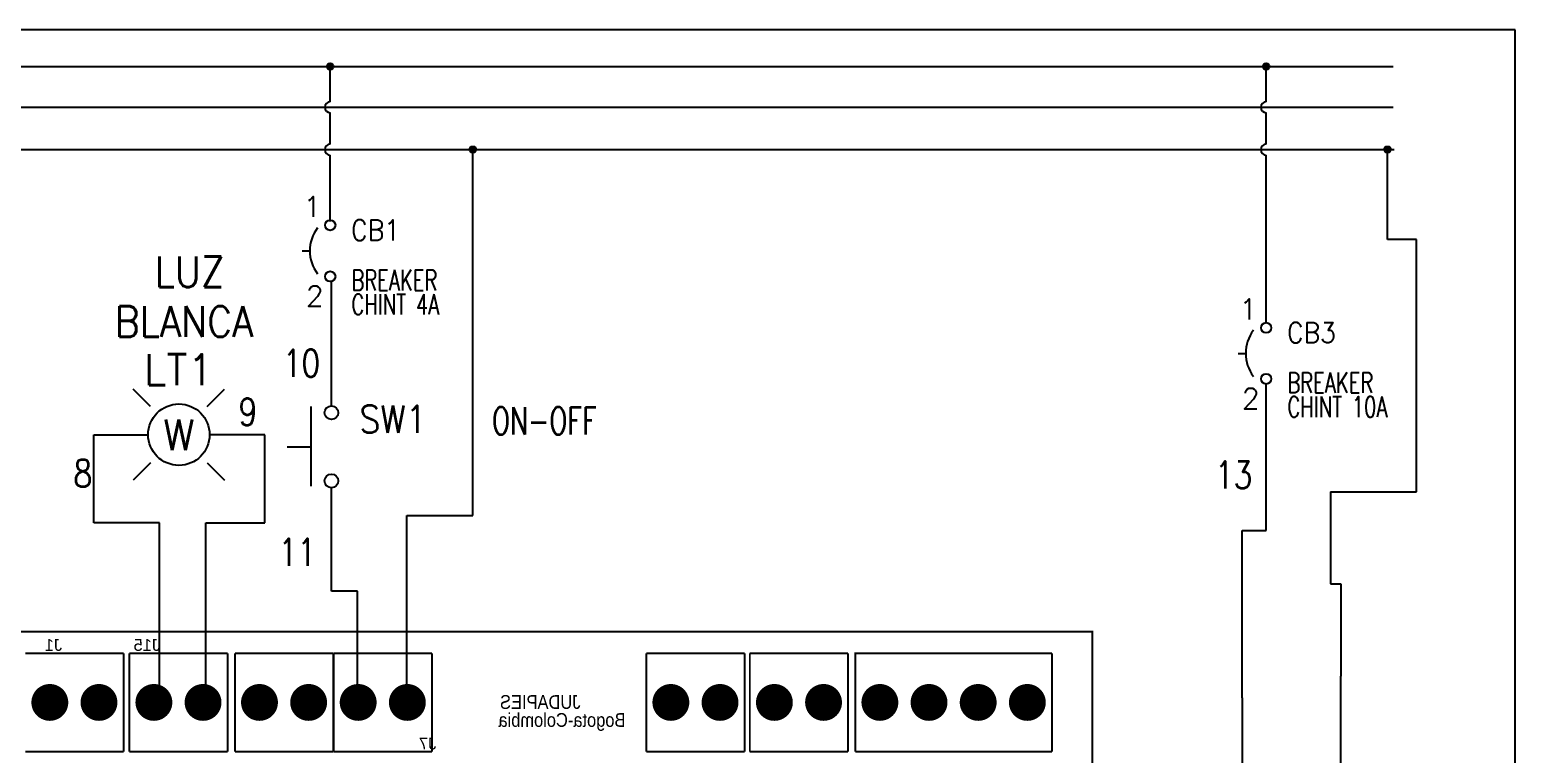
# Model space of a CAD drawing. Header units: inches. Extents: x 15 to 148, y 10 to 111.
# Drawn here: x 134.06 to 147.66, y 104.12 to 110.76 of the extents above; entities that cross this region are included whole.
import ezdxf
from ezdxf.enums import TextEntityAlignment as Align

# ---------------------------------------------------------------- set-up
doc = ezdxf.new("R2010")
doc.units = ezdxf.units.IN
doc.header["$MEASUREMENT"] = 0
doc.linetypes.add('HIDDEN2', pattern=[0.1875, 0.125, -0.0625])
for name, color, linetype in [('BLK_12AWG', 7, 'Continuous'), ('DESC', 1, 'Continuous'), ('MISC', 250, 'Continuous'), ('SYMS', 7, 'Continuous'), ('TAGS', 250, 'Continuous'), ('TERMS', 250, 'Continuous'), ('WIREFIXED', 7, 'Continuous')]:
    doc.layers.add(name, color=color, linetype=linetype)
doc.styles.add('WD', font='romans.shx')

# ---------------------------------------------------------------- blocks, each defined once
blk = doc.blocks.new('WDDOT')
for radius in [0.03, 0.0187, 0.00929]:
    blk.add_circle((0, 0), radius)
blk = doc.blocks.new('VCB1')
at = {"linetype": 'HIDDEN2'}
blk.add_line((-0.1712, 0), (-0.125, 0), dxfattribs=at)
for centre in [(0, 0.1562), (0, -0.1562)]:
    blk.add_circle(centre, 0.0312)
blk.add_arc((0.1094, 0), 0.2344, 143.1301, 216.8699)
at = {"style": 'WD'}
for tag, p, width in [('INST', (0.2188, 0.3883), 0.7), ('LOC', (0.2188, 0.2188), 0.7), ('TAG1', (0.1269, 0.0644), 0.9), ('XREF', (0.1287, -0.09), 0.7), ('DESC1', (0.1287, -0.242), 0.7), ('DESC2', (0.1287, -0.3893), 0.7)]:
    blk.add_attdef(tag, p, '', height=0.125, dxfattribs=dict(at, width=width))
at = {"linetype": 'Continuous', "style": 'WD'}
for tag, height, flags, p in [('TERM01', 0.125, 8, (-0.055, 0.2066)), ('MFG', 0.01, 9, (-0.1421, -0.0881)), ('CAT', 0.01, 9, (-0.1421, -0.0731))]:
    blk.add_attdef(tag, text='', height=height, dxfattribs=dict(at, flags=flags)).set_placement(p, align=Align.RIGHT)
at = {"style": 'WD', "width": 0.7}
blk.add_attdef('RATING1', text='', height=0.125, dxfattribs=at).set_placement((-0.1875, 0.0625), align=Align.RIGHT)
at = {"color": 7, "style": 'WD', "flags": 1}
for tag, p in [('X2TERM01', (0, 0.1875)), ('X8TERM02', (0, -0.1875))]:
    blk.add_attdef(tag, p, '', height=0.0125, dxfattribs=at)
at = {"color": 7, "style": 'WD'}
for tag, p in [('X4LINK', (-0.25, 0)), ('X1LINK', (0, 0))]:
    blk.add_attdef(tag, p, '', height=0.01, dxfattribs=at)
at = {"style": 'WD', "flags": 9}
for tag, p in [('FAMILY', (-0.1421, -0.0365)), ('CONTACT', (-0.1288, -0.1291))]:
    blk.add_attdef(tag, text='', height=0.01, dxfattribs=at).set_placement(p, align=Align.RIGHT)
at = {"linetype": 'Continuous', "style": 'WD', "flags": 9}
blk.add_attdef('ASSYCODE', text='', height=0.01, dxfattribs=at).set_placement((-0.1533, -0.1061), align=Align.CENTER)
at = {"linetype": 'Continuous', "style": 'WD', "flags": 8}
blk.add_attdef('TERM02', text='', height=0.125, dxfattribs=at).set_placement((-0.0407, -0.2134), align=Align.TOP_RIGHT)
blk = doc.blocks.new('VPB11')
for p, q in [((-0.0938, 0.1849), (-0.0938, -0.1801)), ((-0.2022, 0), (-0.0938, 0))]:
    blk.add_line(p, q)
for centre in [(0, 0.1562), (0, -0.1562)]:
    blk.add_circle(centre, 0.0312)
at = {"style": 'WD'}
for tag, p, width in [('INST', (0.1269, 0.3902), 0.7), ('LOC', (0.1269, 0.2206), 0.7), ('TAG1', (0.1269, 0.0644), 0.9), ('XREF', (0.1287, -0.09), 0.7), ('DESC1', (0.1287, -0.242), 0.7), ('DESC2', (0.1287, -0.3982), 0.7)]:
    blk.add_attdef(tag, p, '', height=0.125, dxfattribs=dict(at, width=width))
at = {"linetype": 'Continuous', "style": 'WD'}
for tag, height, flags, p in [('TERM01', 0.125, 8, (-0.055, 0.2223)), ('CAT', 0.01, 9, (-0.1421, -0.0731)), ('MFG', 0.01, 9, (-0.1421, -0.0881))]:
    blk.add_attdef(tag, text='', height=height, dxfattribs=dict(at, flags=flags)).set_placement(p, align=Align.RIGHT)
at = {"color": 7, "style": 'WD', "flags": 1}
for tag, p in [('X2TERM01', (0, 0.1875)), ('X8TERM02', (0, -0.1875))]:
    blk.add_attdef(tag, p, '', height=0.01, dxfattribs=at)
at = {"color": 7, "style": 'WD'}
for tag, p in [('X4LINK', (-0.2656, 0)), ('X1LINK', (0, 0))]:
    blk.add_attdef(tag, p, '', height=0.01, dxfattribs=at)
at = {"style": 'WD'}
for tag, flags, p in [('CONTACT', 1, (-0.1421, -0.0531)), ('FAMILY', 9, (-0.1421, -0.0365))]:
    blk.add_attdef(tag, text='', height=0.01, dxfattribs=dict(at, flags=flags)).set_placement(p, align=Align.RIGHT)
at = {"linetype": 'Continuous', "style": 'WD', "flags": 9}
blk.add_attdef('ASSYCODE', text='', height=0.01, dxfattribs=at).set_placement((-0.1551, -0.1064), align=Align.CENTER)
at = {"linetype": 'Continuous', "style": 'WD', "flags": 8}
blk.add_attdef('TERM02', text='', height=0.125, dxfattribs=at).set_placement((-0.0407, -0.2291), align=Align.TOP_RIGHT)
blk = doc.blocks.new('EPAD')
at = {"const_width": 0.5}
blk.add_lwpolyline([(-0.25, 0, 1), (0.25, 0, 1)], format="xyb", close=True, dxfattribs=at)
blk = doc.blocks.new('CEGHSD')
at = {"const_width": 0.008}
for points in [[(131.8246, 99.4561), (137.1636, 99.4561), (137.1636, 102.9325), (131.8246, 102.9325), (131.8246, 99.4561)], [(131.8246, 99.4561), (137.1636, 99.4561), (137.1636, 102.9325), (131.8246, 102.9325), (131.8246, 99.4561)], [(131.8246, 99.4561), (137.1636, 99.4561), (137.1636, 102.9325), (131.8246, 102.9325), (131.8246, 99.4561)], [(132.8221, 102.8441), (133.2221, 102.8441)], [(132.8221, 102.8441), (133.2221, 102.8441)], [(132.8221, 102.8441), (133.2221, 102.8441)], [(133.2221, 102.8441), (133.2221, 102.4441)], [(133.2221, 102.8441), (133.2221, 102.4441)], [(133.2221, 102.8441), (133.2221, 102.4441)], [(133.2455, 102.8441), (133.2455, 102.4441)], [(133.2455, 102.8441), (133.6455, 102.8441)], [(133.2455, 102.8441), (133.2455, 102.4441)], [(133.2455, 102.8441), (133.6455, 102.8441)], [(133.2455, 102.8441), (133.2455, 102.4441)], [(133.2455, 102.8441), (133.6455, 102.8441)], [(133.6455, 102.8441), (133.6455, 102.4441)], [(133.6455, 102.8441), (133.6455, 102.4441)], [(133.6455, 102.8441), (133.6455, 102.4441)], [(133.6751, 102.8441), (133.6751, 102.4441)], [(133.6751, 102.8441), (134.0751, 102.8441)], [(133.6751, 102.8441), (133.6751, 102.4441)], [(133.6751, 102.8441), (134.0751, 102.8441)], [(133.6751, 102.8441), (133.6751, 102.4441)], [(133.6751, 102.8441), (134.0751, 102.8441)], [(134.0751, 102.8441), (134.0751, 102.4441)], [(134.0751, 102.8441), (134.0751, 102.4441)], [(134.0751, 102.8441), (134.0751, 102.4441)], [(134.0767, 102.8441), (134.0767, 102.4441)], [(134.0767, 102.8441), (134.4767, 102.8441)], [(134.0767, 102.8441), (134.0767, 102.4441)], [(134.0767, 102.8441), (134.4767, 102.8441)], [(134.0767, 102.8441), (134.0767, 102.4441)], [(134.0767, 102.8441), (134.4767, 102.8441)], [(134.4767, 102.8441), (134.4767, 102.4441)], [(134.4767, 102.8441), (134.4767, 102.4441)], [(134.4767, 102.8441), (134.4767, 102.4441)], [(135.3489, 102.4441), (135.3489, 102.8441)], [(135.7489, 102.8441), (135.3489, 102.8441)], [(135.3489, 102.4441), (135.3489, 102.8441)], [(135.7489, 102.8441), (135.3489, 102.8441)], [(135.3489, 102.4441), (135.3489, 102.8441)], [(135.7489, 102.8441), (135.3489, 102.8441)], [(135.7489, 102.4441), (135.7489, 102.8441)], [(135.7489, 102.4441), (135.7489, 102.8441)], [(135.7489, 102.4441), (135.7489, 102.8441)], [(135.7701, 102.4441), (135.7701, 102.8441)], [(136.1701, 102.8441), (135.7701, 102.8441)], [(135.7701, 102.4441), (135.7701, 102.8441)], [(136.1701, 102.8441), (135.7701, 102.8441)], [(135.7701, 102.4441), (135.7701, 102.8441)], [(136.1701, 102.8441), (135.7701, 102.8441)], [(136.1701, 102.4441), (136.1701, 102.8441)], [(136.1701, 102.4441), (136.1701, 102.8441)], [(136.1701, 102.4441), (136.1701, 102.8441)], [(136.1993, 102.4441), (136.1993, 102.8441), (136.9993, 102.8441)], [(136.1993, 102.4441), (136.1993, 102.8441), (136.9993, 102.8441)], [(136.1993, 102.4441), (136.1993, 102.8441), (136.9993, 102.8441)], [(136.9993, 102.4441), (136.9993, 102.8441)], [(136.9993, 102.4441), (136.9993, 102.8441)], [(136.9993, 102.4441), (136.9993, 102.8441)], [(132.8221, 102.4441), (133.2221, 102.4441)], [(132.8221, 102.4441), (133.2221, 102.4441)], [(132.8221, 102.4441), (133.2221, 102.4441)], [(133.2455, 102.4441), (133.6455, 102.4441)], [(133.2455, 102.4441), (133.6455, 102.4441)], [(133.2455, 102.4441), (133.6455, 102.4441)], [(133.6751, 102.4441), (134.0751, 102.4441)], [(133.6751, 102.4441), (134.0751, 102.4441)], [(133.6751, 102.4441), (134.0751, 102.4441)], [(134.0767, 102.4441), (134.4767, 102.4441)], [(134.0767, 102.4441), (134.4767, 102.4441)], [(134.0767, 102.4441), (134.4767, 102.4441)], [(135.7489, 102.4441), (135.3489, 102.4441)], [(135.7489, 102.4441), (135.3489, 102.4441)], [(135.7489, 102.4441), (135.3489, 102.4441)], [(136.1701, 102.4441), (135.7701, 102.4441)], [(136.1701, 102.4441), (135.7701, 102.4441)], [(136.1701, 102.4441), (135.7701, 102.4441)], [(136.9993, 102.4441), (136.1993, 102.4441)], [(136.9993, 102.4441), (136.1993, 102.4441)], [(136.9993, 102.4441), (136.1993, 102.4441)]]:
    blk.add_lwpolyline(points, dxfattribs=at)
at = {"xscale": 0.15, "yscale": 0.15}
for p in [(132.9221, 102.6441), (133.1221, 102.6441), (133.3455, 102.6441), (133.5455, 102.6441), (133.7751, 102.6441), (133.9751, 102.6441), (134.1767, 102.6441), (134.3767, 102.6441), (135.4489, 102.6441), (135.6489, 102.6441), (135.8701, 102.6441), (136.0701, 102.6441), (136.2993, 102.6441), (136.4993, 102.6441), (136.6993, 102.6441), (136.8993, 102.6441)]:
    blk.add_blockref('EPAD', p, dxfattribs=at)
at = {"text_generation_flag": 2}
for s, height, width, p in [('J1', 0.048, 1.041667, (132.9721, 102.8541)), ('J1', 0.048, 1.041667, (132.9721, 102.8541)), ('J1', 0.048, 1.041667, (132.9721, 102.8541)), ('J15', 0.048, 1.041667, (133.3705, 102.8541)), ('J15', 0.048, 1.041667, (133.3705, 102.8541)), ('J15', 0.048, 1.041667, (133.3705, 102.8541)), ('JUDAPIES', 0.056, 0.892857, (135.081, 102.6178)), ('Bogota-Colombia', 0.056, 0.892857, (135.264, 102.5447)), ('Bogota-Colombia', 0.056, 0.892857, (135.264, 102.5447)), ('Bogota-Colombia', 0.056, 0.892857, (135.264, 102.5447)), ('J7', 0.048, 1.041667, (134.4944, 102.4525)), ('J7', 0.048, 1.041667, (134.4944, 102.4525)), ('J7', 0.048, 1.041667, (134.4944, 102.4525))]:
    blk.add_text(s, height=height, dxfattribs=dict(at, width=width)).set_placement(p)
blk = doc.blocks.new('HLT1W')
for p, q in [((-0.1149, 0.1149), (-0.1856, 0.1856)), ((0.1149, 0.1149), (0.1856, 0.1856)), ((-0.1149, -0.1149), (-0.1856, -0.1856)), ((0.1149, -0.1149), (0.1856, -0.1856))]:
    blk.add_line(p, q)
blk.add_circle((0, 0), 0.125)
at = {"style": 'WD', "width": 0.7}
for tag, p in [('INST', (0.0055, 0.5282)), ('LOC', (0.0055, 0.3586))]:
    blk.add_attdef(tag, text='', height=0.125, dxfattribs=at).set_placement(p, align=Align.CENTER)
at = {"style": 'WD'}
blk.add_attdef('TAG1', text='', height=0.125, dxfattribs=at).set_placement((0, 0.2024), align=Align.CENTER)
at = {"style": 'WD', "flags": 9}
blk.add_attdef('FAMILY', text='', height=0.01, dxfattribs=at).set_placement((-0.0053, 0.1606), align=Align.CENTER)
at = {"linetype": 'Continuous', "style": 'WD', "flags": 1}
for tag, p in [('MFG', (0, 0.1208)), ('CAT', (0, 0.1403))]:
    blk.add_attdef(tag, text='', height=0.01, dxfattribs=at).set_placement(p, align=Align.MIDDLE)
at = {"style": 'WD'}
for tag, p, width in [('DESC1', (1.125, 0), 0.9), ('WDTAGALT', (1.125, -0.3125), 0.7)]:
    blk.add_attdef(tag, p, '', height=0.125, dxfattribs=dict(at, width=width))
blk.add_attdef('COLOR', text='', height=0.125, dxfattribs=at).set_placement((0, 0), align=Align.MIDDLE)
at = {"linetype": 'Continuous', "style": 'WD', "flags": 9}
blk.add_attdef('ASSYCODE', text='', height=0.01, dxfattribs=at).set_placement((-0.001, 0.0957), align=Align.CENTER)
at = {"style": 'WD', "flags": 1}
for tag, p in [('X4TERM01', (-0.125, 0)), ('X1TERM02', (0.125, 0))]:
    blk.add_attdef(tag, p, '', height=0.0125, dxfattribs=at)
at = {"linetype": 'Continuous', "style": 'WD', "flags": 8}
blk.add_attdef('TERM01', text='', height=0.125, dxfattribs=at).set_placement((-0.175, -0.0314), align=Align.TOP_RIGHT)
blk.add_attdef('TERM02', text='', height=0.125, dxfattribs=at).set_placement((0.175, -0.0314), align=Align.TOP_LEFT)
at = {"style": 'WD', "width": 0.9}
blk.add_attdef('DESC2', text='', height=0.125, dxfattribs=at).set_placement((1.125, -0.0312), align=Align.TOP_LEFT)
blk = doc.blocks.new('WD_WNV')
at = {"style": 'WD', "flags": 1}
for tag, p in [('W01USER', (-0.0625, 0.0938)), ('W02USER', (-0.0625, 0.0859)), ('W03USER', (-0.0625, 0.0781)), ('W04USER', (-0.0625, 0.0703)), ('W05USER', (-0.0625, 0.0625)), ('W06USER', (-0.0625, 0.0547)), ('W07USER', (-0.0625, 0.0469)), ('W08USER', (-0.0625, 0.0391)), ('W09USER', (-0.0625, 0.0312)), ('W10USER', (-0.0625, 0.0234))]:
    blk.add_attdef(tag, text='', height=0.005, dxfattribs=at).set_placement(p, align=Align.CENTER)
at = {"linetype": 'Continuous', "style": 'WD', "width": 0.8}
blk.add_attdef('WIRENO', text='', height=0.125, dxfattribs=at).set_placement((-0.05, 0), align=Align.MIDDLE_RIGHT)
blk = doc.blocks.new('WD_WNH')
at = {"linetype": 'Continuous', "style": 'WD', "width": 0.8}
blk.add_attdef('WIRENO', text='', height=0.125, dxfattribs=at).set_placement((0, 0.0625), align=Align.CENTER)
at = {"style": 'WD', "flags": 1}
for tag, p in [('W01USER', (0, 0.0781)), ('W02USER', (0, 0.0703)), ('W03USER', (0, 0.0625)), ('W04USER', (0, 0.0547)), ('W05USER', (0, 0.0469)), ('W06USER', (0, 0.0391)), ('W07USER', (0, 0.0312)), ('W08USER', (0, 0.0234)), ('W09USER', (0, 0.0156)), ('W10USER', (0, 0.0078))]:
    blk.add_attdef(tag, text='', height=0.005, dxfattribs=at).set_placement(p, align=Align.CENTER)

msp = doc.modelspace()

# ---------------------------------------------------------------- linework, layer by layer
at = {"color": 7, "linetype": 'Continuous'}
for p, q in [((147.66, 110.759), (126.91, 110.759)), ((147.66, 94.574), (147.66, 110.759))]:
    msp.add_line(p, q, dxfattribs=at)
at = {"layer": 'BLK_12AWG'}
for p, q in [((132.513, 110.422), (146.543, 110.422)), ((136.812, 110.098), (136.812, 110.422)), ((145.38, 110.098), (145.38, 110.422)), ((132.498, 110.048), (146.543, 110.048)), ((136.812, 109.71), (136.812, 109.998)), ((145.38, 109.71), (145.38, 109.998)), ((132.546, 109.66), (146.551, 109.66)), ((138.118, 106.308), (138.118, 109.66)), ((146.49, 108.836), (146.49, 109.66)), ((136.812, 109.003), (136.812, 109.61)), ((145.38, 108.075), (145.38, 109.61)), ((146.755, 108.836), (146.49, 108.836)), ((146.755, 106.526), (146.755, 108.836)), ((136.823, 107.313), (136.823, 108.451)), ((145.38, 106.17), (145.38, 107.513)), ((134.648, 106.24), (134.648, 107.049)), ((134.648, 107.049), (135.145, 107.049)), ((136.214, 107.049), (135.708, 107.049)), ((136.214, 106.24), (136.214, 107.049)), ((136.823, 105.615), (136.823, 106.563)), ((145.969, 106.526), (145.969, 105.682)), ((145.969, 106.526), (146.755, 106.526)), ((135.25, 106.24), (134.648, 106.24)), ((135.25, 104.615), (135.25, 106.24)), ((135.672, 104.615), (135.672, 106.24)), ((135.672, 106.24), (136.214, 106.24)), ((137.514, 104.61), (137.514, 106.308)), ((137.514, 106.308), (138.118, 106.308)), ((145.159, 104.827), (145.159, 106.17)), ((145.159, 106.17), (145.38, 106.17)), ((145.969, 105.682), (146.063, 105.682)), ((146.063, 105.682), (146.063, 104.838)), ((137.06, 105.615), (136.823, 105.615)), ((137.06, 104.667), (137.06, 105.615)), ((145.159, 104.639), (145.159, 104.827)), ((146.063, 104.65), (146.063, 104.838)), ((145.159, 104.639), (145.159, 99.71)), ((146.063, 103.099), (146.063, 104.65))]:
    msp.add_line(p, q, dxfattribs=at)
for centre in [(136.812, 110.048), (145.38, 110.048), (136.812, 109.66), (145.38, 109.66)]:
    msp.add_arc(centre, 0.05, 90, 270, dxfattribs=at)

# ---------------------------------------------------------------- block references
at = {"layer": 'BLK_12AWG', "xscale": 2.25, "yscale": 2.25, "zscale": 2.25}
msp.add_blockref('CEGHSD', (-164.83, -126.353), dxfattribs=at)
at = {"layer": 'SYMS'}
for p in [(136.812, 110.422), (145.38, 110.422), (138.118, 109.66), (146.49, 109.66)]:
    msp.add_blockref('WDDOT', p, dxfattribs=at)
ref = msp.add_blockref('VCB1', (136.812, 108.733), dxfattribs=dict(at, xscale=1.5, yscale=1.5, zscale=1.5))
ref.add_attrib('DESC2', 'CHINT 4A', (137.005, 108.149), dxfattribs={"layer": 'DESC', "height": 0.1875, "style": 'WD', "width": 0.7})
ref.add_attrib('DESC1', 'BREAKER', (137.005, 108.37), dxfattribs={"layer": 'DESC', "height": 0.1875, "style": 'WD', "width": 0.7})
ref.add_attrib('TAG1', 'CB1', (137.002, 108.829), dxfattribs={"layer": 'TAGS', "height": 0.1875, "style": 'WD', "width": 0.9})
ref.add_attrib('TERM02', '2', dxfattribs={"layer": 'TERMS', "linetype": 'Continuous', "height": 0.188, "style": 'WD', "flags": 8}).set_placement((136.751, 108.413), align=Align.TOP_RIGHT)
ref.add_attrib('TERM01', '1', dxfattribs={"layer": 'TERMS', "linetype": 'Continuous', "height": 0.188, "style": 'WD', "flags": 8}).set_placement((136.729, 109.043), align=Align.RIGHT)
ref = msp.add_blockref('HLT1W', (135.426, 107.049), dxfattribs=dict(at, xscale=2.25, yscale=2.25, zscale=2.25))
ref.add_attrib('DESC2', 'BLANCA', dxfattribs={"layer": 'DESC', "height": 0.2812, "style": 'WD', "width": 0.9}).set_placement((134.84, 108.225), align=Align.TOP_LEFT)
ref.add_attrib('DESC1', 'LUZ', (135.205, 108.399), dxfattribs={"layer": 'DESC', "height": 0.2812, "style": 'WD', "width": 0.9})
ref.add_attrib('TAG1', 'LT1', dxfattribs={"layer": 'TAGS', "height": 0.2812, "style": 'WD'}).set_placement((135.426, 107.504), align=Align.CENTER)
ref.add_attrib('COLOR', 'W', dxfattribs={"layer": 'MISC', "height": 0.281, "style": 'WD'}).set_placement((135.426, 107.049), align=Align.MIDDLE)
ref = msp.add_blockref('VCB1', (145.38, 107.794), dxfattribs=dict(at, xscale=1.5, yscale=1.5, zscale=1.5))
ref.add_attrib('DESC2', 'CHINT 10A', (145.573, 107.21), dxfattribs={"layer": 'DESC', "height": 0.1875, "style": 'WD', "width": 0.7})
ref.add_attrib('DESC1', 'BREAKER', (145.573, 107.431), dxfattribs={"layer": 'DESC', "height": 0.1875, "style": 'WD', "width": 0.7})
ref.add_attrib('TAG1', 'CB3', (145.57, 107.89), dxfattribs={"layer": 'TAGS', "height": 0.1875, "style": 'WD', "width": 0.9})
ref.add_attrib('TERM02', '2', dxfattribs={"layer": 'TERMS', "linetype": 'Continuous', "height": 0.188, "style": 'WD', "flags": 8}).set_placement((145.319, 107.474), align=Align.TOP_RIGHT)
ref.add_attrib('TERM01', '1', dxfattribs={"layer": 'TERMS', "linetype": 'Continuous', "height": 0.188, "style": 'WD', "flags": 8}).set_placement((145.297, 108.104), align=Align.RIGHT)
ref = msp.add_blockref('VPB11', (136.823, 106.938), dxfattribs=dict(at, xscale=2, yscale=2, zscale=2))
ref.add_attrib('TAG1', 'SW1', (137.077, 107.067), dxfattribs={"layer": 'TAGS', "height": 0.25, "style": 'WD', "width": 0.9})
ref.add_attrib('DESC1', 'ON-OFF', (138.292, 107.052), dxfattribs={"layer": 'DESC', "height": 0.25, "style": 'WD', "width": 0.7})
at = {"layer": 'WIREFIXED'}
ref = msp.add_blockref('WD_WNV', (136.82, 107.704), dxfattribs=dict(at, xscale=2, yscale=2, zscale=2))
ref.add_attrib('WIRENOF', '10', dxfattribs={"linetype": 'Continuous', "height": 0.25, "style": 'WD', "width": 0.8}).set_placement((136.72, 107.704), align=Align.MIDDLE_RIGHT)
ref = msp.add_blockref('WD_WNH', (136.058, 107.008), dxfattribs=dict(at, xscale=2, yscale=2, zscale=2))
ref.add_attrib('WIRENOF', '9', dxfattribs={"linetype": 'Continuous', "height": 0.25, "style": 'WD', "width": 0.8}).set_placement((136.058, 107.133), align=Align.CENTER)
ref = msp.add_blockref('WD_WNV', (134.733, 106.695), dxfattribs=dict(at, xscale=2, yscale=2, zscale=2))
ref.add_attrib('WIRENOF', '8', dxfattribs={"linetype": 'Continuous', "height": 0.25, "style": 'WD', "width": 0.8}).set_placement((134.633, 106.695), align=Align.MIDDLE_RIGHT)
ref = msp.add_blockref('WD_WNV', (145.353, 106.68), dxfattribs=dict(at, xscale=2, yscale=2, zscale=2))
ref.add_attrib('WIRENOF', '13', dxfattribs={"linetype": 'Continuous', "height": 0.25, "style": 'WD', "width": 0.8}).set_placement((145.253, 106.68), align=Align.MIDDLE_RIGHT)
ref = msp.add_blockref('WD_WNV', (136.781, 105.974), dxfattribs=dict(at, xscale=2, yscale=2, zscale=2))
ref.add_attrib('WIRENOF', '11', dxfattribs={"linetype": 'Continuous', "height": 0.25, "style": 'WD', "width": 0.8}).set_placement((136.681, 105.974), align=Align.MIDDLE_RIGHT)

doc.saveas('drawing.dxf')
